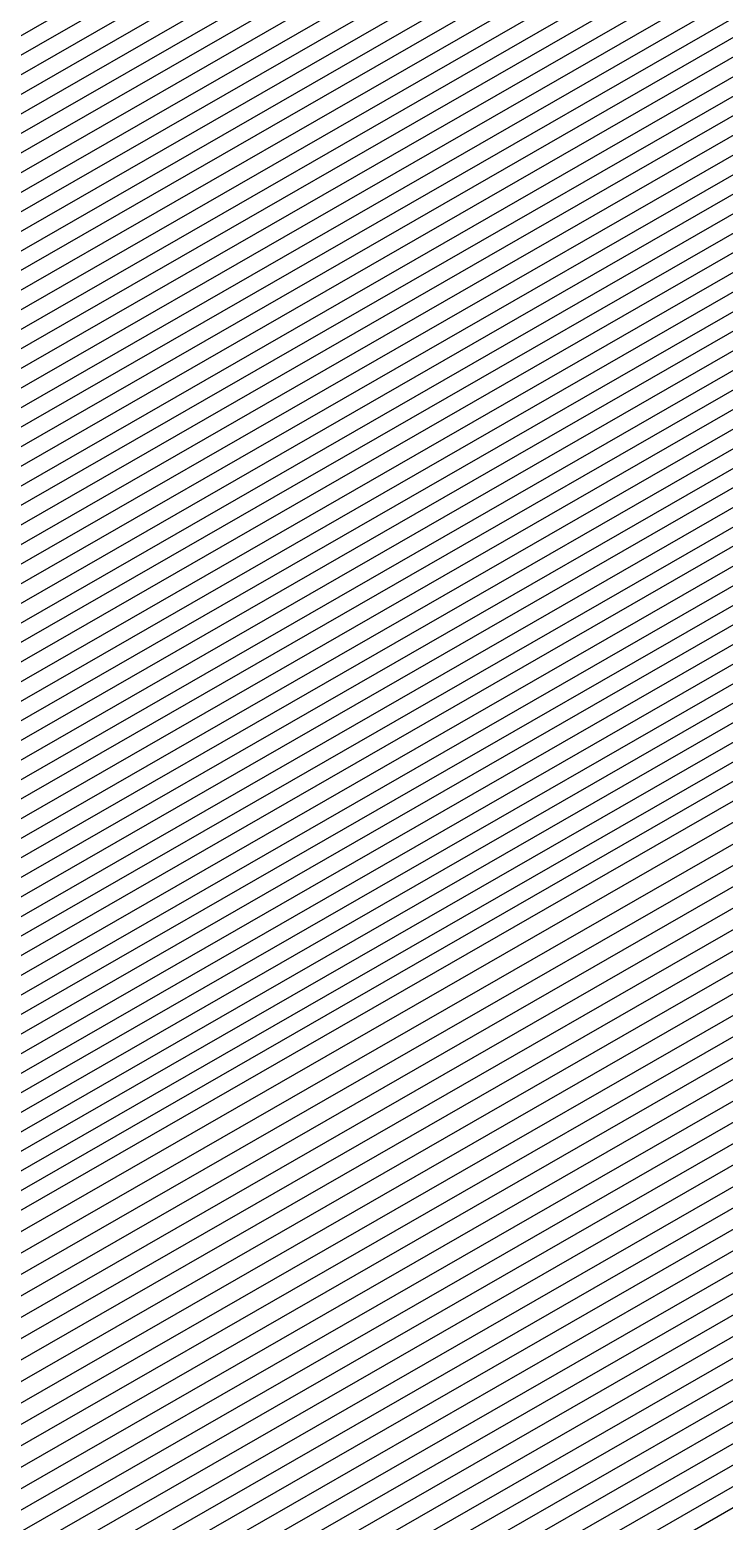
# Model space of a CAD drawing. Extents: x 7084 to 11035, y 13750 to 16729.
# Drawn here: x 9001.8 to 9026.2, y 14749.7 to 14802.2 of the extents above; entities that cross this region are included whole.
import ezdxf

# ---------------------------------------------------------------- set-up
doc = ezdxf.new("R2010")
doc.units = 0
doc.layers.add('Default', color=7, linetype='Continuous')

msp = doc.modelspace()

# ---------------------------------------------------------------- linework, layer by layer
at = {"layer": 'Default'}
for points in [[(8760.535, 14895.53), (8799.376, 14839.801), (8810.945, 14825.188), (8892.006, 14771.148), (8969.689, 14776.214), (8994.653, 14793.263), (9074.025, 14838.859), (9118.472, 14857.734), (9184.334, 14856.046), (9200.165, 14842.041), (9264.338, 14815.021), (9304.868, 14813.332), (9318.264, 14828.554), (9402.702, 14850.508), (9466.875, 14902.86), (9500.65, 14945.079), (9537.803, 15021.073), (9523.799, 15083.179), (9576.151, 15198.015), (9552.508, 15319.606)], [(9550.406, 15318.916), (9573.887, 15198.152), (9521.892, 15084.098), (9536.16, 15020.821), (9499.26, 14945.343), (9465.715, 14903.411), (9401.978, 14851.416), (9318.114, 14829.611), (9304.466, 14814.102), (9264.212, 14815.779), (9200.475, 14842.616), (9184.346, 14856.884), (9118.932, 14858.561), (9073.646, 14839.33), (8994.814, 14794.044), (8969.379, 14776.674), (8892.224, 14771.642), (8811.715, 14825.315), (8799.928, 14840.203), (8761.351, 14895.553)], [(8969.069, 14777.133), (8994.974, 14794.825), (9073.266, 14839.801), (9119.392, 14859.389), (9184.357, 14857.723), (9200.785, 14843.19), (9264.085, 14816.538), (9304.064, 14814.872), (9317.965, 14830.668), (9401.254, 14852.323), (9464.554, 14903.963), (9497.87, 14945.607), (9534.517, 15020.568), (9519.985, 15085.017), (9571.624, 15198.29), (9548.303, 15318.227)], [(9546.201, 15317.538), (9569.361, 15198.428), (9518.078, 15085.936), (9532.875, 15020.315), (9496.48, 14945.872), (9463.394, 14904.514), (9400.531, 14853.231), (9317.816, 14831.725), (9303.662, 14815.642), (9263.959, 14817.296), (9201.096, 14843.765), (9184.369, 14858.561), (9119.851, 14860.216), (9072.887, 14840.272), (8995.135, 14795.606), (8968.758, 14777.593), (8892.661, 14772.63), (8813.254, 14825.567), (8801.031, 14841.007), (8762.982, 14895.599), (8743.13, 14955.154), (8750.207, 14973.168)], [(8763.798, 14895.622), (8801.582, 14841.41), (8814.024, 14825.694), (8892.879, 14773.124), (8968.448, 14778.052), (8995.296, 14796.387), (9072.508, 14840.743), (9120.311, 14861.043), (9184.38, 14859.4), (9201.406, 14844.339), (9263.833, 14818.054), (9303.26, 14816.411), (9317.666, 14832.782), (9399.807, 14854.138), (9462.234, 14905.066), (9495.09, 14946.136), (9531.232, 15020.062), (9516.171, 15086.855), (9567.098, 15198.566), (9544.099, 15316.848)], [(8764.119, 15249.585), (8750.58, 15177.374), (8741.553, 15150.294), (8712.217, 15089.366), (8712.053, 15087.314), (8687.23, 15030.899), (8687.518, 15028.191), (8687.518, 14976.289), (8687.723, 14975.263), (8714.802, 14894.025), (8715.787, 14890.784), (8767.689, 14816.316), (8770.233, 14816.316), (8878.55, 14744.104), (8881.668, 14744.022), (8985.472, 14750.792), (8989.616, 14750.095), (9095.677, 14811.023), (9183.684, 14808.767), (9269.436, 14772.661), (9323.594, 14770.404)], [(8770.438, 15248.781), (8756.996, 15177.095), (8748.036, 15150.212), (8747.289, 15147.512), (8718.166, 15087.027), (8693.524, 15031.022), (8693.524, 14979.498), (8695.133, 14976.683), (8694.501, 14975.075), (8721.383, 14894.427), (8772.908, 14820.501), (8773.999, 14819.122), (8881.528, 14747.436), (8984.578, 14754.157), (8986.933, 14755.765), (9092.222, 14816.25), (9096.415, 14818.031), (9183.783, 14815.791), (9185.276, 14814.47), (9270.404, 14778.627), (9324.169, 14776.386), (9325.432, 14777.822)], [(8758.145, 15248.206), (8745, 15178.096), (8736.236, 15151.804), (8707.753, 15092.648), (8707.326, 15087.314), (8683.226, 15032.54), (8683.973, 15025.5), (8683.973, 14975.107), (8684.506, 14972.441), (8710.798, 14893.566), (8713.358, 14885.138), (8763.75, 14812.837), (8770.364, 14812.837), (8875.53, 14742.726), (8883.637, 14742.513), (8984.422, 14749.086), (8995.196, 14747.272), (9098.171, 14806.428), (9183.619, 14804.237), (9266.875, 14769.182), (9319.458, 14766.991)], [(8752.171, 15246.828), (8739.42, 15178.818), (8730.918, 15153.314), (8703.289, 15095.93), (8702.6, 15087.314), (8679.221, 15034.181), (8680.428, 15022.808), (8680.428, 14973.926), (8681.289, 14969.618), (8706.793, 14893.106), (8710.929, 14879.493), (8759.811, 14809.357), (8770.495, 14809.357), (8872.51, 14741.347), (8885.607, 14741.003), (8983.371, 14747.379), (9000.776, 14744.449), (9100.666, 14801.833), (9183.553, 14799.707), (9264.315, 14765.702)], [(8749.184, 15246.139), (8736.63, 15179.179), (8728.26, 15154.069), (8701.057, 15097.572), (8700.237, 15087.314), (8677.219, 15035.002), (8678.655, 15021.462), (8678.655, 14973.335), (8679.681, 14968.206), (8704.791, 14892.877), (8709.714, 14876.67), (8757.842, 14807.618), (8770.561, 14807.618), (8871, 14740.658), (8886.591, 14740.248), (8982.846, 14746.525), (9003.566, 14743.038), (9101.913, 14799.535), (9183.52, 14797.443), (9263.035, 14763.963), (9313.255, 14761.87), (9339.308, 14761.46), (9443.933, 14788.662)], [(9183.504, 14796.31), (9102.537, 14798.386), (9004.961, 14742.332), (8982.584, 14746.099), (8887.084, 14739.87), (8870.245, 14740.313), (8770.594, 14806.748), (8756.857, 14806.748), (8709.107, 14875.259), (8703.79, 14892.762), (8678.877, 14967.501), (8677.769, 14973.04), (8677.769, 15020.789), (8676.218, 15035.412), (8699.055, 15087.314), (8699.941, 15098.392), (8726.93, 15154.446), (8735.235, 15179.359), (8747.691, 15245.794)], [(8777.675, 15244.117), (8765.199, 15177.577), (8756.882, 15152.625), (8754.044, 15142.366), (8727.012, 15086.223), (8704.139, 15034.239), (8704.139, 14986.413), (8710.251, 14975.718), (8707.85, 14969.606), (8732.802, 14894.749), (8780.628, 14826.13), (8784.775, 14820.892), (8884.584, 14754.352), (8980.235, 14760.59), (8989.184, 14766.702), (9086.914, 14822.845), (9102.849, 14829.611), (9183.944, 14827.532), (9189.619, 14822.511), (9268.635, 14789.242)], [(9183.967, 14829.209), (9103.768, 14831.265), (9086.156, 14823.787), (8989.506, 14768.264), (8979.615, 14761.509), (8885.021, 14755.34), (8786.314, 14821.144), (8781.731, 14826.934), (8734.434, 14894.795), (8709.757, 14968.825), (8712.411, 14975.58), (8705.656, 14987.401), (8705.656, 15034.698), (8728.276, 15086.108), (8755.009, 15141.63), (8758.145, 15152.969), (8766.371, 15177.646), (8778.709, 15243.45)], [(8779.226, 15243.117), (8766.957, 15177.68), (8758.777, 15153.142), (8755.491, 15141.263), (8728.908, 15086.051), (8706.414, 15034.928), (8706.414, 14987.895), (8713.491, 14975.511), (8710.711, 14968.434), (8735.249, 14894.818), (8782.282, 14827.337), (8787.084, 14821.271), (8885.239, 14755.834), (8979.305, 14761.969), (8989.667, 14769.045), (9085.777, 14824.258), (9104.227, 14832.093), (9183.978, 14830.048), (9190.549, 14824.235), (9268.256, 14791.516)], [(9107.444, 14837.883), (9083.123, 14827.555), (8990.793, 14774.514), (8977.133, 14765.185), (8886.767, 14759.292), (8792.472, 14822.155), (8786.142, 14830.151), (8740.959, 14894.979), (8717.385, 14965.7), (8721.05, 14975.029), (8711.722, 14991.353), (8711.722, 15036.536), (8733.331, 15085.649), (8758.869, 15138.689), (8763.2, 15154.348), (8771.058, 15177.922), (8782.845, 15240.785)], [(9184.116, 14840.111), (9109.741, 14842.018), (9081.228, 14829.91), (8991.597, 14778.42), (8975.582, 14767.483), (8887.858, 14761.762), (8796.321, 14822.787), (8788.899, 14832.162), (8745.037, 14895.094), (8722.153, 14963.747), (8726.449, 14974.684), (8715.513, 14993.823), (8715.513, 15037.685), (8736.49, 15085.361), (8761.282, 15136.851), (8766.359, 15155.209), (8773.988, 15178.094), (8785.43, 15239.119)], [(8789.565, 15236.454), (8778.675, 15178.37), (8771.414, 15156.588), (8765.142, 15133.91), (8741.545, 15084.902), (8721.578, 15039.523), (8721.578, 14997.775), (8735.088, 14974.133), (8729.781, 14960.622), (8751.563, 14895.278), (8793.311, 14835.378), (8802.478, 14823.798), (8889.605, 14765.714), (8973.101, 14771.159), (8992.884, 14784.669), (9078.195, 14833.678), (9113.418, 14848.636), (9184.208, 14846.82), (9196.753, 14835.723), (9265.728, 14806.681)], [(8790.599, 15235.788), (8779.847, 15178.439), (8772.678, 15156.933), (8766.107, 15133.175), (8742.809, 15084.787), (8723.095, 15039.983), (8723.095, 14998.763), (8737.248, 14973.995), (8731.688, 14959.841), (8753.194, 14895.324), (8794.414, 14836.182), (8804.018, 14824.051), (8890.041, 14766.702), (8972.481, 14772.078), (8993.205, 14786.232), (9077.437, 14834.62), (9114.337, 14850.29), (9184.231, 14848.498), (9197.373, 14836.872)], [(8791.116, 15235.455), (8780.432, 15178.473), (8773.31, 15157.105), (8766.589, 15132.808), (8743.44, 15084.729), (8723.853, 15040.213), (8723.853, 14999.257), (8738.328, 14973.926), (8732.641, 14959.451), (8754.01, 14895.347), (8794.965, 14836.584), (8804.787, 14824.177), (8890.259, 14767.196), (8972.17, 14772.538), (8993.366, 14787.013), (9077.058, 14835.091), (9114.796, 14851.117), (9184.242, 14849.336), (9197.684, 14837.446), (9265.349, 14808.955), (9308.085, 14807.175), (9319.458, 14820.099), (9408.492, 14843.248)], [(9116.175, 14853.599), (9075.92, 14836.504), (8993.849, 14789.357), (8971.24, 14773.916), (8890.914, 14768.678), (8807.097, 14824.556), (8796.619, 14837.791), (8756.457, 14895.415), (8735.502, 14958.279), (8741.568, 14973.719), (8726.128, 15000.739), (8726.128, 15040.902), (8745.336, 15084.557), (8768.037, 15131.705), (8775.205, 15157.622), (8782.19, 15178.576), (8792.667, 15234.455)], [(8794.218, 15233.456), (8783.948, 15178.68), (8777.101, 15158.139), (8769.484, 15130.602), (8747.232, 15084.385), (8728.402, 15041.591), (8728.402, 15002.221), (8744.807, 14973.512), (8738.363, 14957.107), (8758.904, 14895.484), (8798.274, 14838.997), (8809.406, 14824.935), (8891.569, 14770.16), (8970.309, 14775.295), (8994.331, 14791.7), (9074.783, 14837.917), (9117.553, 14856.08), (9184.311, 14854.368), (9199.545, 14840.893), (9264.591, 14813.505), (9305.673, 14811.793), (9318.562, 14826.44), (9404.149, 14848.693)], [(8798.354, 15230.79), (8788.635, 15178.956), (8782.156, 15159.518), (8773.344, 15127.661), (8752.286, 15083.925), (8734.468, 15043.429), (8734.468, 15006.173), (8753.447, 14972.961), (8745.991, 14953.982), (8765.429, 14895.668), (8802.685, 14842.214), (8815.563, 14825.946), (8893.315, 14774.112), (8967.828, 14778.971), (8995.618, 14797.95), (9071.75, 14841.685), (9121.23, 14862.697), (9184.403, 14861.077), (9202.026, 14845.488)], [(8798.871, 15230.457), (8789.221, 15178.99), (8782.787, 15159.69), (8773.827, 15127.293), (8752.918, 15083.868), (8735.226, 15043.659), (8735.226, 15006.667), (8754.526, 14972.892), (8746.944, 14953.592), (8766.244, 14895.691), (8803.236, 14842.616), (8816.333, 14826.073), (8893.534, 14774.606), (8967.518, 14779.431), (8995.779, 14798.731), (9071.371, 14842.156), (9121.689, 14863.524), (9184.415, 14861.916), (9202.336, 14846.062), (9263.453, 14820.329), (9302.054, 14818.72), (9317.218, 14835.953)], [(8764.613, 14895.645), (8802.134, 14841.812), (8814.794, 14825.82), (8893.097, 14773.618), (8968.138, 14778.512), (8995.457, 14797.169), (9072.129, 14841.214), (9120.77, 14861.87), (9184.392, 14860.239), (9201.716, 14844.913), (9263.706, 14818.812), (9302.858, 14817.181), (9317.517, 14833.839), (9399.083, 14855.046), (9461.073, 14905.617), (9493.7, 14946.4), (9529.589, 15019.81), (9514.264, 15087.774), (9564.835, 15198.704)], [(8994.492, 14792.481), (9074.404, 14838.388), (9118.013, 14856.907), (9184.323, 14855.207), (9199.855, 14841.467), (9264.464, 14814.263), (9305.27, 14812.563), (9318.413, 14827.497), (9403.426, 14849.601), (9468.035, 14902.308), (9502.04, 14944.815), (9539.446, 15021.326), (9525.706, 15082.259), (9578.414, 15197.877)], [(8757.272, 14895.438), (8797.171, 14838.193), (8807.866, 14824.683), (8891.133, 14769.172), (8970.93, 14774.376), (8994.009, 14790.138), (9075.541, 14836.975), (9116.634, 14854.426), (9184.288, 14852.691), (9198.924, 14839.744), (9264.844, 14811.988), (9306.477, 14810.254), (9318.861, 14824.327), (9405.597, 14846.878), (9471.516, 14900.654), (9506.21, 14944.022), (9544.374, 15022.084), (9531.427, 15079.502), (9585.203, 15197.463)], [(8758.088, 14895.461), (8797.722, 14838.595), (8808.636, 14824.809), (8891.351, 14769.666), (8970.619, 14774.835), (8994.17, 14790.919), (9075.162, 14837.446), (9117.094, 14855.253), (9184.3, 14853.53), (9199.234, 14840.318), (9264.717, 14812.746), (9306.075, 14811.023), (9318.712, 14825.383), (9404.873, 14847.785), (9470.356, 14901.206), (9504.82, 14944.286), (9542.731, 15021.832), (9529.52, 15080.421), (9582.94, 15197.601)], [(8754.825, 14895.37), (8795.516, 14836.987), (8805.557, 14824.304), (8890.478, 14767.69), (8971.86, 14772.997), (8993.527, 14787.794), (9076.678, 14835.562), (9115.256, 14851.944), (9184.254, 14850.175), (9197.994, 14838.021), (9265.223, 14809.714), (9307.683, 14807.944), (9319.309, 14821.156), (9407.768, 14844.155), (9474.997, 14899), (9510.381, 14943.229), (9549.303, 15022.843), (9537.148, 15076.745), (9591.993, 15197.049)], [(8755.641, 14895.392), (8796.068, 14837.389), (8806.327, 14824.43), (8890.696, 14768.184), (8971.55, 14773.457), (8993.688, 14788.575), (9076.299, 14836.033), (9115.715, 14852.771), (9184.265, 14851.014), (9198.304, 14838.595), (9265.096, 14810.472), (9307.281, 14808.714), (9319.16, 14822.213), (9407.044, 14845.063), (9473.837, 14899.551), (9508.991, 14943.494), (9547.66, 15022.59), (9535.241, 15077.664), (9589.73, 15197.187)], [(8750.747, 14895.255), (8792.759, 14834.976), (8801.709, 14823.672), (8889.386, 14765.22), (8973.411, 14770.7), (8992.723, 14783.888), (9078.574, 14833.207), (9112.958, 14847.808), (9184.196, 14845.982), (9196.443, 14835.148), (9265.855, 14805.922), (9309.693, 14804.096), (9320.056, 14815.871), (9411.387, 14839.617), (9480.799, 14896.243), (9517.331, 14941.908), (9557.517, 15024.106), (9546.683, 15072.15), (9603.309, 15196.36)], [(8972.791, 14771.619), (8993.044, 14785.451), (9077.816, 14834.149), (9113.877, 14849.463), (9184.219, 14847.659), (9197.063, 14836.297), (9265.602, 14807.439), (9308.889, 14805.635), (9319.757, 14817.985), (9409.939, 14841.432), (9478.478, 14897.346), (9514.551, 14942.437), (9554.231, 15023.601), (9542.869, 15073.988), (9598.782, 15196.636)], [(9610.098, 15195.947), (9552.404, 15069.393), (9562.445, 15024.864), (9521.501, 14941.116), (9484.28, 14894.588), (9413.558, 14836.895), (9320.504, 14812.701), (9310.9, 14801.787), (9266.234, 14803.648), (9195.512, 14833.425), (9184.162, 14843.466), (9111.58, 14845.327), (9079.711, 14831.794), (8992.24, 14781.545), (8974.342, 14769.321), (8888.732, 14763.738), (8799.399, 14823.293), (8791.105, 14833.77)], [(8791.656, 14834.172), (8800.169, 14823.419), (8888.95, 14764.232), (8974.031, 14769.781), (8992.401, 14782.326), (9079.332, 14832.265), (9112.039, 14846.154), (9184.173, 14844.305), (9195.822, 14834), (9266.107, 14804.406), (9310.498, 14802.556), (9320.354, 14813.757), (9412.834, 14837.802), (9483.119, 14895.14), (9520.111, 14941.38), (9560.802, 15024.612), (9550.497, 15070.312), (9607.835, 15196.084)], [(8974.652, 14768.862), (8992.079, 14780.763), (9080.09, 14831.323), (9111.12, 14844.5), (9184.15, 14842.627), (9195.202, 14832.851), (9266.36, 14802.89), (9311.302, 14801.017), (9320.653, 14811.644), (9414.282, 14835.987), (9485.44, 14894.037), (9522.891, 14940.851), (9564.088, 15025.117), (9554.312, 15068.474), (9612.361, 15195.809)], [(8992.562, 14783.107), (9078.953, 14832.736), (9112.499, 14846.981), (9184.185, 14845.143), (9196.133, 14834.574), (9265.981, 14805.164), (9310.096, 14803.326), (9320.205, 14814.814), (9412.111, 14838.71), (9481.959, 14895.691), (9518.721, 14941.644), (9559.16, 15024.359), (9548.59, 15071.231), (9605.572, 15196.222)], [(9614.625, 15195.671), (9556.219, 15067.555), (9565.731, 15025.37), (9524.281, 14940.587), (9486.6, 14893.485), (9415.006, 14835.08), (9320.803, 14810.587), (9311.704, 14800.247), (9266.486, 14802.131), (9194.892, 14832.276), (9184.139, 14841.789), (9110.66, 14843.673), (9080.47, 14830.852), (8991.919, 14779.982), (8974.962, 14768.402), (8888.295, 14762.75), (8797.86, 14823.04), (8790.002, 14832.966), (8746.669, 14895.14), (8724.06, 14962.966), (8728.609, 14974.546)], [(8788.348, 14831.759), (8795.551, 14822.661), (8887.64, 14761.268), (8975.893, 14767.024), (8991.436, 14777.639), (9081.607, 14829.439), (9109.282, 14841.191), (9184.105, 14839.273), (9193.961, 14830.553), (9266.865, 14799.857), (9312.91, 14797.938), (9321.251, 14807.416), (9417.177, 14832.357), (9490.081, 14891.831), (9528.452, 14939.794), (9570.659, 15026.128), (9561.94, 15064.797), (9621.414, 15195.257)], [(8786.693, 14830.553), (8793.242, 14822.282), (8886.985, 14759.786), (8976.823, 14765.645), (8990.954, 14775.295), (9082.744, 14828.026), (9107.903, 14838.71), (9184.07, 14836.757), (9193.031, 14828.83), (9267.245, 14797.582), (9314.116, 14795.629), (9321.699, 14804.245), (9419.348, 14829.634), (9493.562, 14890.177), (9532.622, 14939.002), (9575.588, 15026.886), (9567.661, 15062.04), (9628.204, 15194.844)], [(8787.796, 14831.357), (8794.781, 14822.534), (8887.422, 14760.774), (8976.203, 14766.564), (8991.275, 14776.857), (9081.986, 14828.968), (9108.822, 14840.364), (9184.093, 14838.434), (9193.651, 14829.979), (9266.992, 14799.098), (9313.312, 14797.168), (9321.4, 14806.359), (9417.901, 14831.449), (9491.241, 14891.28), (9529.842, 14939.53), (9572.302, 15026.381), (9563.847, 15063.878), (9623.677, 15195.119)], [(9632.73, 15194.568), (9571.475, 15060.202), (9578.873, 15027.392), (9535.402, 14938.473), (9495.883, 14889.074), (9420.796, 14827.819), (9321.997, 14802.131), (9314.921, 14794.09), (9267.497, 14796.066), (9192.41, 14827.681), (9184.047, 14835.08), (9106.984, 14837.056), (9083.502, 14827.084), (8990.632, 14773.733), (8977.443, 14764.726), (8886.549, 14758.798), (8791.702, 14822.029)], [(9587.297, 14907.926), (9546.432, 14856.845), (9522.266, 14848.705), (9444.622, 14785.364), (9342.459, 14758.801), (9310.153, 14759.31), (9261.115, 14761.353), (9183.471, 14794.045), (9103.784, 14796.089), (9007.751, 14740.921), (8982.058, 14745.245), (8888.069, 14739.115), (8868.736, 14739.624), (8770.659, 14805.008), (8754.888, 14805.008), (8707.893, 14872.436), (8701.788, 14892.532), (8677.268, 14966.089), (8675.997, 14972.449), (8675.997, 15019.444), (8674.216, 15036.233), (8696.692, 15087.314), (8697.709, 15100.033), (8724.272, 15155.201)], [(8760.041, 15153.486), (8756.457, 15140.528), (8730.172, 15085.936), (8707.93, 15035.388), (8707.93, 14988.883), (8715.65, 14975.373), (8712.618, 14967.653), (8736.881, 14894.864), (8783.385, 14828.141), (8788.624, 14821.523), (8885.676, 14756.822), (8978.684, 14762.888), (8989.989, 14770.608), (9085.019, 14825.2), (9105.146, 14833.747), (9184.001, 14831.725), (9191.17, 14825.384), (9268.003, 14793.033), (9316.529, 14791.011), (9322.595, 14797.904), (9423.691, 14824.189), (9500.524, 14886.868), (9540.962, 14937.416), (9585.445, 15028.403)], [(8760.673, 15153.659), (8756.939, 15140.16), (8730.803, 15085.878), (8708.689, 15035.617), (8708.689, 14989.377), (8716.73, 14975.304), (8713.571, 14967.263), (8737.696, 14894.887), (8783.936, 14828.543), (8789.393, 14821.65), (8885.894, 14757.316), (8978.374, 14763.347), (8990.149, 14771.389), (9084.64, 14825.671), (9105.606, 14834.574), (9184.013, 14832.564), (9191.48, 14825.958), (9267.876, 14793.791), (9316.127, 14791.781), (9322.445, 14798.961), (9422.967, 14825.096), (9499.364, 14887.42), (9539.572, 14937.681), (9583.802, 15028.15)], [(8742.882, 15149.917), (8713.333, 15088.545), (8713.235, 15087.314), (8688.231, 15030.489), (8688.404, 15028.864), (8688.404, 14976.584), (8688.527, 14975.969), (8715.803, 14894.14), (8716.394, 14892.195), (8768.673, 14817.186), (8770.2, 14817.186), (8879.305, 14744.449), (8881.176, 14744.4), (8985.735, 14751.219), (8988.221, 14750.801), (9095.053, 14812.172), (9183.701, 14809.899), (9270.076, 14773.531), (9324.628, 14771.258), (9327.755, 14771.208), (9441.406, 14800.758), (9527.78, 14871.221), (9530.119, 14872.009), (9575.579, 14928.835)], [(9603.515, 15031.183), (9556.253, 14934.51), (9513.287, 14880.803), (9431.652, 14814.205), (9324.237, 14786.278), (9320.952, 14782.544), (9269.393, 14784.692), (9187.758, 14819.065), (9183.875, 14822.5), (9100.091, 14824.648), (9089.189, 14820.019), (8988.219, 14762.015), (8982.096, 14757.833), (8883.275, 14751.388), (8780.157, 14820.133), (8777.319, 14823.718), (8727.908, 14894.611), (8702.129, 14971.95), (8703.772, 14976.132), (8699.59, 14983.45), (8699.59, 15032.86), (8723.221, 15086.568)], [(8729.54, 15085.993), (8707.172, 15035.158), (8707.172, 14988.389), (8714.571, 14975.442), (8711.664, 14968.044), (8736.065, 14894.841), (8782.833, 14827.739), (8787.854, 14821.397), (8885.457, 14756.328), (8978.994, 14762.428), (8989.828, 14769.827), (9085.398, 14824.729), (9104.687, 14832.92), (9183.99, 14830.886), (9190.86, 14824.809), (9268.129, 14792.274), (9316.931, 14790.241), (9322.744, 14796.847), (9424.415, 14823.281), (9501.684, 14886.317), (9542.352, 14937.152), (9587.087, 15028.656)], [(9582.159, 15027.897), (9538.182, 14937.945), (9498.203, 14887.971), (9422.243, 14826.004), (9322.296, 14800.018), (9315.725, 14792.55), (9267.75, 14794.549), (9191.79, 14826.532), (9184.024, 14833.402), (9106.065, 14835.401), (9084.261, 14826.142), (8990.31, 14772.17), (8978.064, 14763.807), (8886.112, 14757.81), (8790.163, 14821.776), (8784.488, 14828.945), (8738.512, 14894.91), (8714.525, 14966.872), (8717.81, 14975.235), (8709.447, 14989.871), (8709.447, 15035.847), (8731.435, 15085.821)], [(9558.126, 15066.636), (9567.374, 15025.623), (9525.671, 14940.323), (9487.76, 14892.934), (9415.729, 14834.172), (9320.952, 14809.53), (9312.106, 14799.478), (9266.613, 14801.373), (9194.582, 14831.702), (9184.127, 14840.95), (9110.201, 14842.846), (9080.849, 14830.381), (8991.758, 14779.201), (8975.272, 14767.943), (8888.077, 14762.256), (8797.09, 14822.914), (8789.451, 14832.564)], [(9621.586, 15033.963), (9571.544, 14931.603), (9526.051, 14874.737), (9439.613, 14804.222), (9325.88, 14774.652), (9325.375, 14774.077), (9270.783, 14776.352), (9184.346, 14812.747), (9183.748, 14813.275), (9095.037, 14815.55), (9093.359, 14814.837), (8986.45, 14753.421), (8985.508, 14752.778), (8880.874, 14745.954), (8771.69, 14818.743), (8771.253, 14819.295), (8718.936, 14894.359), (8691.64, 14976.246), (8691.893, 14976.89), (8691.25, 14978.016)], [(9618.301, 15033.458), (9568.764, 14932.132), (9523.73, 14875.84), (9438.166, 14806.037), (9325.582, 14776.765), (9324.571, 14775.617), (9270.53, 14777.868), (9184.966, 14813.895), (9183.771, 14814.952), (9095.956, 14817.204), (9092.601, 14815.779), (8986.772, 14754.984), (8984.888, 14753.697), (8881.31, 14746.942), (8773.229, 14818.996)], [(8775.538, 14819.375), (8881.965, 14748.424), (8983.957, 14755.076), (8987.254, 14757.327), (9091.464, 14817.192), (9097.334, 14819.685), (9183.806, 14817.468), (9185.897, 14815.619), (9270.151, 14780.143), (9323.364, 14777.926), (9325.134, 14779.936), (9435.995, 14808.76), (9520.249, 14877.494), (9564.593, 14932.924), (9613.372, 15032.699)], [(8987.094, 14756.546), (9091.843, 14816.721), (9096.875, 14818.858), (9183.794, 14816.63), (9185.586, 14815.044), (9270.277, 14779.385), (9323.766, 14777.156), (9325.283, 14778.879), (9436.718, 14807.853), (9521.409, 14876.942), (9565.984, 14932.66), (9615.015, 15032.952)], [(8699.452, 14976.407), (8698.315, 14973.512), (8724.646, 14894.519), (8775.113, 14822.109), (8777.078, 14819.628), (8882.402, 14749.412), (8983.337, 14755.995), (8987.576, 14758.89), (9090.706, 14818.134), (9098.253, 14821.34), (9183.829, 14819.145), (9186.517, 14816.767), (9269.898, 14781.659), (9322.56, 14779.465), (9324.835, 14782.05), (9434.547, 14810.575), (9517.928, 14878.597), (9561.813, 14933.453), (9610.087, 15032.194)], [(8987.415, 14758.109), (9091.085, 14817.663), (9097.794, 14820.513), (9183.817, 14818.307), (9186.207, 14816.193), (9270.025, 14780.901), (9322.962, 14778.695), (9324.984, 14780.993), (9435.271, 14809.668), (9519.089, 14878.045), (9563.203, 14933.189), (9611.73, 15032.447)], [(8725.461, 14894.542), (8775.665, 14822.511), (8777.848, 14819.754), (8882.62, 14749.906), (8983.027, 14756.454), (8987.737, 14759.671), (9090.326, 14818.605), (9098.713, 14822.167), (9183.84, 14819.984), (9186.827, 14817.342), (9269.772, 14782.418), (9322.158, 14780.235), (9324.686, 14783.107), (9433.823, 14811.483), (9516.768, 14879.148), (9560.423, 14933.717), (9608.444, 15031.941)], [(8778.617, 14819.881), (8882.838, 14750.4), (8982.717, 14756.914), (8987.898, 14760.452), (9089.947, 14819.076), (9099.172, 14822.994), (9183.852, 14820.823), (9187.137, 14817.916), (9269.646, 14783.176), (9321.756, 14781.005), (9324.536, 14784.164), (9433.1, 14812.39), (9515.608, 14879.7), (9559.033, 14933.981), (9606.801, 15031.688)], [(8779.387, 14820.007), (8883.056, 14750.894), (8982.406, 14757.373), (8988.059, 14761.233), (9089.568, 14819.547), (9099.632, 14823.821), (9183.863, 14821.661), (9187.448, 14818.491), (9269.519, 14783.934), (9321.354, 14781.774), (9324.387, 14785.221), (9432.376, 14813.298), (9514.448, 14880.251), (9557.643, 14934.246), (9605.158, 15031.436)], [(8780.926, 14820.26), (8883.493, 14751.882), (8981.786, 14758.292), (8988.38, 14762.796), (9088.81, 14820.49), (9100.551, 14825.475), (9183.886, 14823.339), (9188.068, 14819.639), (9269.267, 14785.45), (9320.55, 14783.314), (9324.088, 14787.335), (9430.928, 14815.113), (9512.127, 14881.354), (9554.863, 14934.774), (9601.873, 15030.93)], [(8981.476, 14758.752), (8988.541, 14763.577), (9088.431, 14820.961), (9101.01, 14826.303), (9183.898, 14824.177), (9188.378, 14820.214), (9269.14, 14786.209), (9320.148, 14784.083), (9323.939, 14788.392), (9430.205, 14816.021), (9510.967, 14881.905), (9553.473, 14935.038), (9600.23, 15030.677)], [(9598.587, 15030.425), (9552.083, 14935.303), (9509.806, 14882.457), (9429.481, 14816.928), (9323.789, 14789.448), (9319.746, 14784.853), (9269.014, 14786.967), (9188.688, 14820.788), (9183.909, 14825.016), (9101.47, 14827.13), (9088.052, 14821.432), (8988.702, 14764.358), (8981.166, 14759.212), (8883.93, 14752.87), (8782.466, 14820.513)], [(8783.236, 14820.639), (8884.148, 14753.364), (8980.855, 14759.671), (8988.863, 14765.139), (9087.673, 14821.903), (9101.929, 14827.957), (9183.921, 14825.855), (9188.998, 14821.363), (9268.887, 14787.725), (9319.344, 14785.623), (9323.64, 14790.505), (9428.757, 14817.836), (9508.646, 14883.008), (9550.693, 14935.567), (9596.944, 15030.172)], [(8784.005, 14820.765), (8884.366, 14753.858), (8980.545, 14760.131), (8989.024, 14765.921), (9087.294, 14822.374), (9102.389, 14828.784), (9183.932, 14826.693), (9189.309, 14821.937), (9268.761, 14788.483), (9318.941, 14786.393), (9323.491, 14791.562), (9428.033, 14818.743), (9507.486, 14883.56), (9549.303, 14935.831), (9595.301, 15029.919)], [(8785.545, 14821.018), (8884.803, 14754.846), (8979.925, 14761.05), (8989.345, 14767.483), (9086.535, 14823.316), (9103.308, 14830.438), (9183.955, 14828.37), (9189.929, 14823.086), (9268.508, 14790), (9318.137, 14787.932), (9323.192, 14793.676), (9426.586, 14820.558), (9505.165, 14884.663), (9546.523, 14936.359), (9592.016, 15029.414)], [(8790.933, 14821.903), (8886.331, 14758.304), (8977.754, 14764.266), (8990.471, 14772.951), (9083.882, 14826.613), (9106.525, 14836.228), (9184.036, 14834.241), (9192.1, 14827.107), (9267.624, 14795.307), (9315.323, 14793.32), (9322.147, 14801.074), (9421.519, 14826.911), (9497.043, 14888.523), (9536.792, 14938.209), (9580.516, 15027.645)], [(8681.757, 14974.369), (8682.496, 14970.676), (8708.295, 14893.279), (8711.84, 14881.61), (8761.288, 14810.662), (8770.446, 14810.662), (8873.643, 14741.864), (8884.868, 14741.569), (8983.765, 14748.019), (8998.683, 14745.508), (9099.73, 14803.556), (9183.578, 14801.406), (9265.275, 14767.007), (9316.874, 14764.857), (9335.632, 14764.562), (9443.129, 14792.511), (9524.826, 14859.159), (9538.858, 14863.885), (9581.857, 14917.634)], [(8787.245, 14830.955), (8794.011, 14822.408), (8887.204, 14760.28), (8976.513, 14766.104), (8991.114, 14776.076), (9082.365, 14828.497), (9108.363, 14839.537), (9184.082, 14837.595), (9193.341, 14829.404), (9267.118, 14798.34), (9313.714, 14796.399), (9321.549, 14805.302), (9418.624, 14830.542), (9492.402, 14890.728), (9531.232, 14939.266)], [(9570.154, 14931.868), (9524.89, 14875.288), (9438.89, 14805.13), (9325.731, 14775.709), (9324.973, 14774.847), (9270.657, 14777.11), (9184.656, 14813.321), (9183.76, 14814.114), (9095.496, 14816.377), (9092.98, 14815.308), (8986.611, 14754.203), (8985.198, 14753.238), (8881.092, 14746.448), (8772.46, 14818.87)], [(9572.934, 14931.339), (9527.211, 14874.185), (9440.337, 14803.315), (9326.03, 14773.595), (9325.777, 14773.308), (9270.909, 14775.594), (9184.036, 14812.172), (9183.737, 14812.436), (9094.577, 14814.722), (9093.738, 14814.366), (8986.289, 14752.64), (8985.818, 14752.319), (8880.655, 14745.46), (8770.92, 14818.617)], [(9574.742, 14930.328), (9528.954, 14873.092), (9528.174, 14872.83), (9441.176, 14801.857), (9326.704, 14772.095), (9325.662, 14772.111), (9270.716, 14774.4), (9183.717, 14811.031), (9094.429, 14813.321), (8986.826, 14751.506), (8985.997, 14751.646), (8880.683, 14744.777), (8880.06, 14744.794), (8770.167, 14818.056)], [(8770.183, 14817.621), (8879.682, 14744.621), (8880.929, 14744.589), (8985.866, 14751.432), (8987.523, 14751.153), (9094.741, 14812.746), (9183.709, 14810.465), (9270.396, 14773.966), (9325.145, 14771.684), (9327.229, 14771.652), (9441.291, 14801.308), (9527.977, 14872.026), (9529.536, 14872.551), (9575.161, 14929.581)], [(9575.998, 14928.088), (9530.702, 14871.468), (9527.583, 14870.417), (9441.52, 14800.208), (9328.28, 14770.765), (9324.111, 14770.831), (9269.756, 14773.096), (9183.693, 14809.333), (9095.365, 14811.598), (8988.918, 14750.448), (8985.603, 14751.006), (8881.422, 14744.211), (8878.927, 14744.277), (8770.216, 14816.751)], [(9576.835, 14926.595), (9531.867, 14870.384), (9527.19, 14868.809), (9441.75, 14799.108), (9329.33, 14769.879), (9323.077, 14769.978), (9269.116, 14772.226), (9183.676, 14808.2), (9095.988, 14810.449), (8990.313, 14749.742), (8985.341, 14750.579), (8881.914, 14743.834), (8878.172, 14743.932), (8770.249, 14815.881)], [(9577.253, 14925.848), (9532.45, 14869.843), (9526.993, 14868.005), (9441.865, 14798.559), (9329.855, 14769.436), (9322.56, 14769.551), (9268.796, 14771.791), (9183.668, 14807.634), (9096.3, 14809.874), (8991.011, 14749.389), (8985.209, 14750.366), (8882.16, 14743.645), (8877.795, 14743.76), (8770.265, 14815.446)], [(9577.672, 14925.101), (9533.032, 14869.301), (9526.796, 14867.201), (9441.98, 14798.009), (9330.38, 14768.993), (9322.043, 14769.124), (9268.475, 14771.356), (9183.66, 14807.068), (9096.612, 14809.3), (8991.708, 14749.036), (8985.078, 14750.152), (8882.407, 14743.456), (8877.417, 14743.588), (8770.282, 14815.011)], [(8770.298, 14814.576), (8877.04, 14743.415), (8882.653, 14743.267), (8984.947, 14749.939), (8992.406, 14748.683), (9096.924, 14808.726), (9183.652, 14806.502), (9268.155, 14770.921), (9321.526, 14768.697), (9330.906, 14768.55), (9442.095, 14797.459), (9526.599, 14866.396), (9533.615, 14868.76), (9578.09, 14924.354)], [(8882.899, 14743.079), (8984.816, 14749.726), (8993.103, 14748.331), (9097.236, 14808.151), (9183.643, 14805.936), (9267.835, 14770.486), (9321.009, 14768.271), (9331.431, 14768.107), (9442.21, 14796.909), (9526.402, 14865.592), (9534.197, 14868.218), (9578.509, 14923.608)], [(8770.331, 14813.707), (8876.285, 14743.071), (8883.145, 14742.89), (8984.684, 14749.512), (8993.801, 14747.978), (9097.548, 14807.577), (9183.635, 14805.369), (9267.515, 14770.051), (9320.492, 14767.844), (9331.956, 14767.664), (9442.325, 14796.359), (9526.205, 14864.788), (9534.78, 14867.676), (9578.927, 14922.861)], [(9579.346, 14922.114), (9535.363, 14867.135), (9526.008, 14863.984), (9442.439, 14795.81), (9332.481, 14767.22), (9319.975, 14767.417), (9267.195, 14769.616), (9183.627, 14804.803), (9097.859, 14807.002), (8994.498, 14747.625), (8984.553, 14749.299), (8883.391, 14742.701), (8875.907, 14742.898), (8770.347, 14813.272)], [(8883.884, 14742.324), (8984.29, 14748.872), (8995.893, 14746.919), (9098.483, 14805.854), (9183.611, 14803.671), (9266.555, 14768.747), (9318.941, 14766.564), (9333.531, 14766.334), (9442.669, 14794.71), (9525.614, 14862.375), (9536.528, 14866.052), (9580.183, 14920.621)], [(9580.601, 14919.874), (9537.11, 14865.51), (9525.417, 14861.571), (9442.784, 14794.16), (9334.057, 14765.891), (9318.424, 14766.137), (9266.235, 14768.312), (9183.602, 14803.105), (9098.795, 14805.279), (8996.591, 14746.566), (8984.159, 14748.659), (8884.13, 14742.135), (8874.775, 14742.381), (8770.397, 14811.967)], [(9581.438, 14918.38), (9538.276, 14864.427), (9525.023, 14859.963), (9443.014, 14793.061), (9335.107, 14765.005), (9317.391, 14765.284), (9265.595, 14767.442), (9183.586, 14801.972), (9099.418, 14804.13), (8997.986, 14745.861), (8983.897, 14748.232), (8884.622, 14741.758), (8874.02, 14742.037), (8770.429, 14811.097)], [(9582.694, 14916.14), (9540.024, 14862.802), (9524.432, 14857.55), (9443.359, 14791.411), (9336.682, 14763.675), (9315.84, 14764.004), (9264.635, 14766.137), (9183.561, 14800.274), (9100.354, 14802.407), (9000.078, 14744.802), (8983.503, 14747.592), (8885.361, 14741.191), (8872.888, 14741.52), (8770.479, 14809.792)], [(8770.512, 14808.923), (8872.133, 14741.175), (8885.853, 14740.814), (8983.24, 14747.165), (9001.473, 14744.096), (9100.978, 14801.258), (9183.545, 14799.141), (9263.995, 14765.267), (9314.806, 14763.15), (9337.733, 14762.789), (9443.588, 14790.312), (9524.039, 14855.942), (9541.189, 14861.719), (9583.531, 14914.647)], [(9583.949, 14913.9), (9541.771, 14861.177), (9523.842, 14855.138), (9443.703, 14789.762), (9338.258, 14762.346), (9314.289, 14762.724), (9263.675, 14764.832), (9183.537, 14798.575), (9101.289, 14800.684), (9002.171, 14743.744), (8983.109, 14746.952), (8886.099, 14740.625), (8871.755, 14741.003), (8770.528, 14808.488)], [(9584.368, 14913.153), (9542.354, 14860.636), (9523.645, 14854.334), (9443.818, 14789.212), (9338.783, 14761.903), (9313.772, 14762.297), (9263.355, 14764.398), (9183.528, 14798.009), (9101.601, 14800.109), (9002.868, 14743.391), (8982.977, 14746.739), (8886.345, 14740.436), (8871.378, 14740.83), (8770.544, 14808.053)], [(8886.838, 14740.059), (8982.715, 14746.312), (9004.263, 14742.685), (9102.225, 14798.961), (9183.512, 14796.876), (9262.715, 14763.528), (9312.738, 14761.443), (9339.834, 14761.017), (9444.048, 14788.113), (9523.251, 14852.725), (9543.519, 14859.553), (9585.205, 14911.66)], [(9005.658, 14741.979), (9102.849, 14797.812), (9183.496, 14795.744), (9262.075, 14762.658), (9311.704, 14760.59), (9340.884, 14760.131), (9444.278, 14787.013), (9522.857, 14851.117), (9544.684, 14858.469), (9586.042, 14910.166)], [(9586.46, 14909.42), (9545.267, 14857.928), (9522.66, 14850.313), (9444.392, 14786.463), (9341.409, 14759.687), (9311.187, 14760.163), (9261.755, 14762.223), (9183.487, 14795.178), (9103.16, 14797.237), (9006.356, 14741.626), (8982.321, 14745.672), (8887.576, 14739.493), (8869.49, 14739.969), (8770.626, 14805.878)], [(9586.879, 14908.673), (9545.85, 14857.386), (9522.463, 14849.509), (9444.507, 14785.913), (9341.934, 14759.244), (9310.67, 14759.737), (9261.435, 14761.788), (9183.479, 14794.612), (9103.472, 14796.663), (9007.053, 14741.274), (8982.19, 14745.459), (8887.822, 14739.304), (8869.113, 14739.796), (8770.643, 14805.443)], [(8770.676, 14804.573), (8868.358, 14739.452), (8888.315, 14738.927), (8981.927, 14745.032), (9008.448, 14740.568), (9104.096, 14795.514), (9183.463, 14793.479), (9260.795, 14760.918), (9309.636, 14758.883), (9342.985, 14758.358), (9444.737, 14784.814), (9522.069, 14847.9), (9547.015, 14856.303), (9587.716, 14907.179)], [(9588.134, 14906.433), (9547.598, 14855.762), (9521.872, 14847.096), (9444.852, 14784.264), (9343.51, 14757.915), (9309.119, 14758.457), (9260.475, 14760.483), (9183.455, 14792.913), (9104.408, 14794.94), (9009.146, 14740.215), (8981.796, 14744.818), (8888.561, 14738.738), (8867.981, 14739.279), (8770.692, 14804.139)], [(9537.693, 14864.969), (9525.22, 14860.767), (9442.899, 14793.61), (9334.582, 14765.448), (9317.908, 14765.711), (9265.915, 14767.877), (9183.594, 14802.538), (9099.107, 14804.705), (8997.288, 14746.213), (8984.028, 14748.445), (8884.376, 14741.946), (8874.398, 14742.209), (8770.413, 14811.532)], [(9539.441, 14863.344), (9524.629, 14858.355), (9443.244, 14791.961), (9336.157, 14764.119), (9316.357, 14764.43), (9264.955, 14766.572), (9183.569, 14800.84), (9100.042, 14802.982), (8999.381, 14745.155), (8983.634, 14747.805), (8885.114, 14741.38), (8873.265, 14741.692), (8770.462, 14810.227)], [(9183.725, 14811.598), (9094.118, 14813.895), (8986.129, 14751.859), (8880.437, 14744.966), (8770.15, 14818.491), (8880.437, 14744.966)]]:
    msp.add_lwpolyline(points, dxfattribs=at)

doc.saveas('drawing.dxf')
